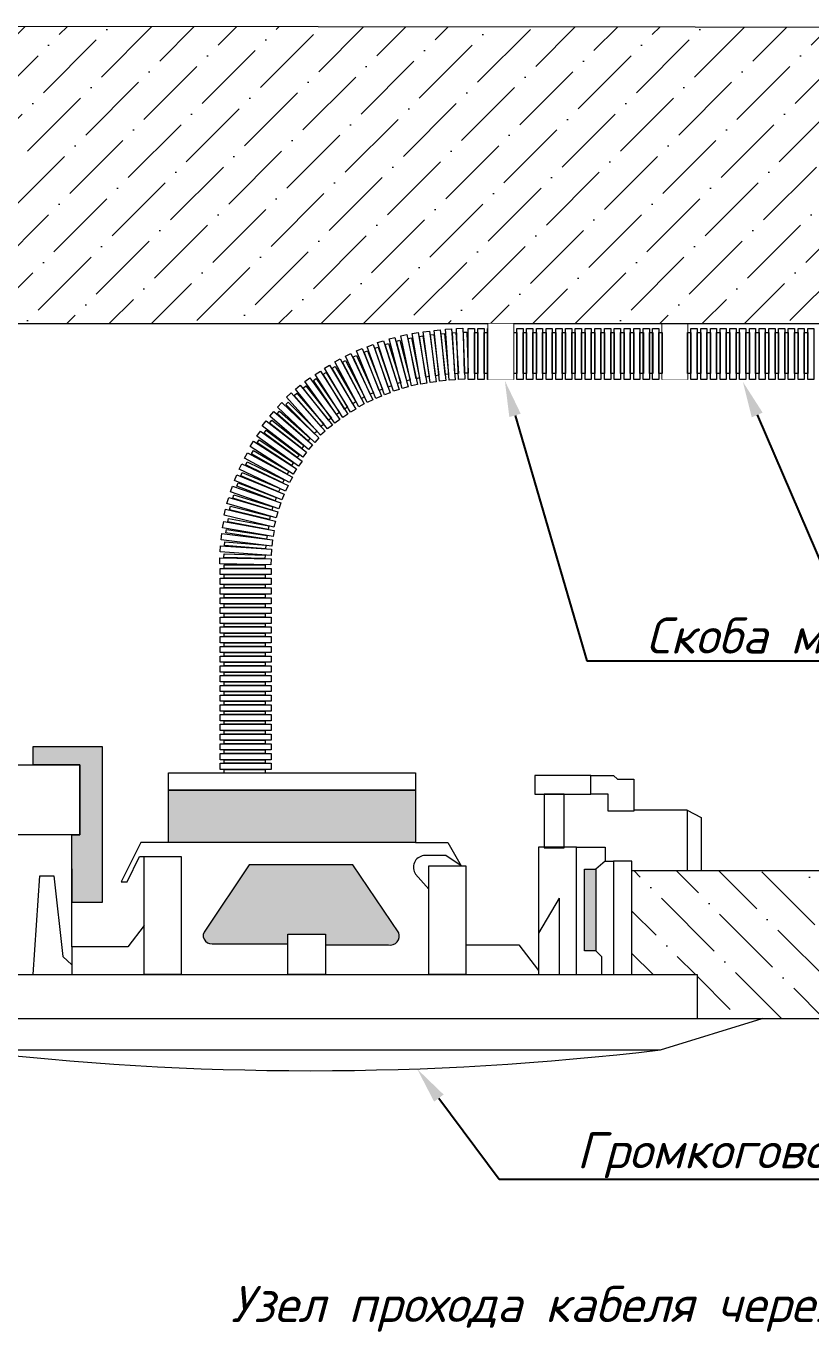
# Model space of a CAD drawing. Extents: x -152830 to 1281226, y -304852 to -2349.
# Drawn here: x 1101666 to 1107098, y -83200 to -74164 of the extents above; entities that cross this region are included whole.
import ezdxf
from ezdxf import colors
from ezdxf.entities.mleader import LeaderData, LeaderLine
from ezdxf.math import Vec2, Vec3

# ---------------------------------------------------------------- set-up
doc = ezdxf.new("R2010")
doc.units = 0
doc.header["$LTSCALE"] = 100
doc.linetypes.add('sx__Штриховая_2мм', pattern=[3, 2, -1])
doc.layers.add('1 Электрическая схема', color=4, linetype='Continuous', lineweight=9)
doc.layers.add('ЭОМ-план-РС-щиты-стояки', color=7, linetype='Continuous', lineweight=30)
doc.styles.add('OlympDesign', font='isocpeui.ttf', dxfattribs={"height": 250})

msp = doc.modelspace()

# ---------------------------------------------------------------- hatches: boundary and pattern name
at = {"layer": '1 Электрическая схема', "true_color": 0x000000, "transparency": 33554577}
h = msp.add_hatch(color=18, dxfattribs=at)
h.dxf.hatch_style = 1
h.paths.add_polyline_path([(1101715.376052, -79274.608071), (1101715.376052, -79148.971308), (1102191.941417, -79148.971308), (1102191.941417, -80228.305952), (1101983.622447, -80228.305952), (1101981.983072, -79760.02336), (1102037.77593, -79760.02336), (1102037.77593, -79274.608071)])
at = {"layer": '1 Электрическая схема', "true_color": 0x000000, "transparency": 33554636}
h = msp.add_hatch(color=18, dxfattribs=at)
h.dxf.hatch_style = 1
h.paths.add_polyline_path([(1104361.837347, -79451.904007), (1104361.837347, -79813.984799), (1102651.032269, -79813.984799), (1102651.032269, -79451.904007)])
h = msp.add_hatch(color=18, dxfattribs=at)
h.dxf.hatch_style = 1
edge = h.paths.add_edge_path()
edge.add_line((1103738.128276, -80448.101658), (1103738.128276, -80521.824723))
edge.add_line((1103738.128276, -80521.824723), (1104173.201828, -80521.824723))
edge.add_arc((1104186.866059, -80460.717485), 62.616338, 257.3954061145, 381.9089507845)
edge.add_line((1104244.960118, -80437.35328), (1103928.379956, -79968.535721))
edge.add_line((1103928.379956, -79968.535721), (1103210.798363, -79968.535721))
edge.add_line((1103210.798363, -79968.535721), (1102906.881341, -80420.458866))
edge.add_arc((1102946.993419, -80458.475203), 55.265004, 136.5365519441, 276.5663576105)
edge.add_line((1102953.313185, -80513.377673), (1103477.609242, -80513.377673))
edge.add_line((1103477.609242, -80513.377673), (1103477.609242, -80448.101658))
edge.add_line((1103477.609242, -80448.101658), (1103738.128276, -80448.101658))
at = {"layer": '1 Электрическая схема', "true_color": 0x000000}
h = msp.add_hatch(color=18, dxfattribs=at)
h.dxf.hatch_style = 1
h.paths.add_polyline_path([(1105609.496785, -79997.180679), (1105609.496785, -80563.099659), (1105532.137515, -80563.099659), (1105532.137515, -79997.180679)])
at = {"layer": '1 Электрическая схема', "true_color": 0x636466}
h = msp.add_hatch(dxfattribs=at)
h.set_pattern_fill('ANSI36', color=251, scale=65.297298, angle=90)
h.set_pattern_definition([(135, (944806.7, -83131.03), (-403.1407, 109.94746), [518.2973, -103.65946, 0, -103.65946])])
h.paths.add_polyline_path([(1109024.226139, -81030.499114), (1109024.226139, -80622.754921), (1109318.646517, -80518.245916), (1108755.571327, -80518.245916), (1109024.226139, -80354.909542), (1109024.226139, -80010.013962), (1106338.306984, -80010.013962), (1105859.170082, -80010.013962), (1105859.170082, -80727.371497), (1106310.397885, -80727.371497), (1106310.39613, -81030.499114), (1106760.221724, -81030.252667)])

# ---------------------------------------------------------------- linework, layer by layer
at = {"layer": '1 Электрическая схема', "color": 18, "true_color": 0x000000}
for points in [[(1111514.547557, -74174.802047), (1098467.01987, -74163.515171)], [(1101715.376052, -79274.608071), (1101715.376052, -79148.971308), (1102191.941417, -79148.971308), (1102191.941417, -80228.305952), (1101983.622447, -80228.305952), (1101981.983072, -79760.02336), (1102037.77593, -79760.02336), (1102037.77593, -79274.608071), (1101715.376052, -79274.608071)], [(1105574.505089, -79349.955401), (1105732.85386, -79349.955401), (1105758.817059, -79373.821879), (1105871.546643, -79373.821879), (1105871.546643, -79597.307081), (1105694.550555, -79597.307081), (1105694.550555, -79478.858181), (1105574.505089, -79478.858181)], [(1106240.798345, -79588.936543), (1106338.306984, -79640.287478), (1106338.306984, -80010.013962), (1105859.170082, -80010.013962)], [(1106240.798345, -79588.936543), (1105871.546643, -79588.936543)], [(1106240.798345, -79588.936543), (1106240.798345, -80010.013962)], [(1101981.983072, -80534.209546), (1101981.983072, -79760.02336), (1101324.421433, -79760.02336), (1101324.421433, -80727.371497)], [(1102651.032269, -79813.984799), (1102459.118001, -79813.984799), (1102323.145847, -80086.127048), (1102365.637176, -80086.127048), (1102451.726918, -79910.600595), (1102483.960546, -79910.600595)], [(1104361.837347, -79813.984799), (1104584.060597, -79813.984799), (1104677.723538, -79973.780775)], [(1105476.333377, -79844.647205), (1105673.073894, -79844.647205), (1105673.073894, -79943.357588), (1105730.869379, -79943.357588)], [(1105673.073894, -79943.357588), (1105609.496785, -79997.180679), (1105609.496785, -80563.099659), (1105649.035996, -80602.662261), (1105649.035996, -80727.371497)], [(1101714.272237, -80727.371497), (1101760.268571, -80044.684409), (1101858.010659, -80044.684409), (1101919.996865, -80602.721598), (1101981.983072, -80659.512149)], [(1109024.226139, -80010.013962), (1106338.306984, -80010.013962)], [(1105355.637261, -80199.097295), (1105211.956057, -80439.447866)], [(1105355.637261, -80199.097295), (1105355.637261, -80727.371497)], [(1102483.960546, -80388.372066), (1102369.132863, -80534.209546), (1101981.983072, -80534.209546), (1101981.983072, -80727.371497)], [(1104709.962561, -80521.489627), (1105075.870122, -80521.489627), (1105211.956057, -80699.763995), (1105211.956057, -80727.371497)], [(1098467.01987, -81030.499114), (1109024.226139, -81030.499114)]]:
    msp.add_lwpolyline(points, dxfattribs=at)
for points in [[(1104489.383193, -76269.260089), (1104531.945145, -76264.580749), (1104570.651176, -76616.639843), (1104528.089225, -76621.319184)], [(1104568.52273, -76260.798085), (1104611.234732, -76257.781335), (1104636.18834, -76611.081605), (1104593.476338, -76614.098354)], [(1104645.680643, -76255.506437), (1104688.466926, -76253.848155), (1104702.183714, -76607.762852), (1104659.397431, -76609.421134)], [(1104725.849151, -76255.393592), (1104768.667557, -76255.393592), (1104768.667557, -76609.574002), (1104725.849151, -76609.574002)], [(1104793.265428, -76255.393592), (1104836.083834, -76255.393592), (1104836.083834, -76609.574002), (1104793.265428, -76609.574002)], [(1104860.681705, -76255.393592), (1104903.500112, -76255.393592), (1104903.500112, -76609.574002), (1104860.681705, -76609.574002)], [(1105038.884019, -76609.41837), (1104865.330595, -76609.41837), (1104865.330595, -76222.032588), (1105038.884019, -76222.032588)], [(1104928.097983, -76255.393592), (1104970.916389, -76255.393592), (1104970.916389, -76609.574002), (1104928.097983, -76609.574002)], [(1104995.51426, -76255.393592), (1105038.332666, -76255.393592), (1105038.332666, -76609.574002), (1104995.51426, -76609.574002)], [(1105062.930537, -76255.393592), (1105105.748943, -76255.393592), (1105105.748943, -76609.574002), (1105062.930537, -76609.574002)], [(1105130.346814, -76255.393592), (1105173.16522, -76255.393592), (1105173.16522, -76609.574002), (1105130.346814, -76609.574002)], [(1105197.763092, -76255.393592), (1105240.581498, -76255.393592), (1105240.581498, -76609.574002), (1105197.763092, -76609.574002)], [(1105265.179369, -76255.393592), (1105307.997775, -76255.393592), (1105307.997775, -76609.574002), (1105265.179369, -76609.574002)], [(1105332.595646, -76255.393592), (1105375.414052, -76255.393592), (1105375.414052, -76609.574002), (1105332.595646, -76609.574002)], [(1105400.011923, -76255.393592), (1105442.830329, -76255.393592), (1105442.830329, -76609.574002), (1105400.011923, -76609.574002)], [(1105467.4282, -76255.393592), (1105510.246607, -76255.393592), (1105510.246607, -76609.574002), (1105467.4282, -76609.574002)], [(1105534.844478, -76255.393592), (1105577.662884, -76255.393592), (1105577.662884, -76609.574002), (1105534.844478, -76609.574002)], [(1105602.260755, -76255.393592), (1105645.079161, -76255.393592), (1105645.079161, -76609.574002), (1105602.260755, -76609.574002)], [(1105669.677032, -76255.393592), (1105712.495438, -76255.393592), (1105712.495438, -76609.574002), (1105669.677032, -76609.574002)], [(1105737.093309, -76255.393592), (1105779.911715, -76255.393592), (1105779.911715, -76609.574002), (1105737.093309, -76609.574002)], [(1105804.509587, -76255.393592), (1105847.327993, -76255.393592), (1105847.327993, -76609.574002), (1105804.509587, -76609.574002)], [(1105871.925864, -76255.393592), (1105914.74427, -76255.393592), (1105914.74427, -76609.574002), (1105871.925864, -76609.574002)], [(1105937.359222, -76255.393592), (1105980.177628, -76255.393592), (1105980.177628, -76609.574002), (1105937.359222, -76609.574002)], [(1106243.176706, -76609.41837), (1106069.623282, -76609.41837), (1106069.623282, -76222.032588), (1106243.176706, -76222.032588)], [(1106267.774577, -76255.393592), (1106310.592983, -76255.393592), (1106310.592983, -76609.574002), (1106267.774577, -76609.574002)], [(1106335.190854, -76255.393592), (1106378.00926, -76255.393592), (1106378.00926, -76609.574002), (1106335.190854, -76609.574002)], [(1106402.607131, -76255.393592), (1106445.425537, -76255.393592), (1106445.425537, -76609.574002), (1106402.607131, -76609.574002)], [(1106470.023408, -76255.393592), (1106512.841814, -76255.393592), (1106512.841814, -76609.574002), (1106470.023408, -76609.574002)], [(1106537.439686, -76255.393592), (1106580.258092, -76255.393592), (1106580.258092, -76609.574002), (1106537.439686, -76609.574002)], [(1106604.855963, -76255.393592), (1106647.674369, -76255.393592), (1106647.674369, -76609.574002), (1106604.855963, -76609.574002)], [(1106672.27224, -76255.393592), (1106715.090646, -76255.393592), (1106715.090646, -76609.574002), (1106672.27224, -76609.574002)], [(1106739.688517, -76255.393592), (1106782.506923, -76255.393592), (1106782.506923, -76609.574002), (1106739.688517, -76609.574002)], [(1106807.104794, -76255.393592), (1106849.923201, -76255.393592), (1106849.923201, -76609.574002), (1106807.104794, -76609.574002)], [(1106874.521072, -76255.393592), (1106917.339478, -76255.393592), (1106917.339478, -76609.574002), (1106874.521072, -76609.574002)], [(1106941.937349, -76255.393592), (1106984.755755, -76255.393592), (1106984.755755, -76609.574002), (1106941.937349, -76609.574002)], [(1107009.353626, -76255.393592), (1107052.172032, -76255.393592), (1107052.172032, -76609.574002), (1107009.353626, -76609.574002)], [(1107076.769903, -76255.393592), (1107119.588309, -76255.393592), (1107119.588309, -76609.574002), (1107076.769903, -76609.574002)], [(1104098.124227, -76353.938755), (1104138.836997, -76340.676545), (1104248.537835, -76677.439799), (1104207.825064, -76690.702009)], [(1104177.817771, -76328.424004), (1104219.165847, -76317.299594), (1104311.18347, -76659.317898), (1104269.835393, -76670.442308)], [(1104229.54978, -76343.482697), (1104253.37394, -76337.361858), (1104324.048552, -76612.448836), (1104300.224392, -76618.569675)], [(1104259.174668, -76306.998888), (1104301.058825, -76298.103198), (1104374.641177, -76644.555793), (1104332.75702, -76653.451483)], [(1104310.026666, -76324.804486), (1104334.144248, -76319.967388), (1104389.996062, -76598.44238), (1104365.87848, -76603.279477)], [(1104338.10305, -76291.296724), (1104380.323112, -76284.163541), (1104439.326561, -76633.394634), (1104397.1065, -76640.527817)], [(1104388.164455, -76311.217086), (1104412.463509, -76307.394618), (1104456.599844, -76587.964984), (1104432.30079, -76591.787452)], [(1104414.694621, -76279.298026), (1104457.1238, -76273.537759), (1104504.770923, -76624.498604), (1104462.341744, -76630.258871)], [(1104464.083694, -76300.831363), (1104488.493926, -76297.798905), (1104523.508368, -76579.653008), (1104499.098135, -76582.685465)], [(1104538.208652, -76292.04253), (1104562.688111, -76289.631857), (1104590.52308, -76572.285285), (1104566.043621, -76574.695958)], [(1104616.423039, -76285.466392), (1104640.977861, -76284.011743), (1104657.77405, -76567.535348), (1104633.219228, -76568.989997)], [(1104692.77307, -76281.684068), (1104717.36171, -76281.010251), (1104725.141977, -76564.924347), (1104700.553336, -76565.598164)], [(1104768.667557, -76283.790064), (1104793.265428, -76283.790064), (1104793.265428, -76567.810743), (1104768.667557, -76567.810743)], [(1104836.083834, -76283.790064), (1104860.681705, -76283.790064), (1104860.681705, -76567.810743), (1104836.083834, -76567.810743)], [(1104903.500112, -76283.790064), (1104928.097983, -76283.790064), (1104928.097983, -76567.810743), (1104903.500112, -76567.810743)], [(1104970.916389, -76283.790064), (1104995.51426, -76283.790064), (1104995.51426, -76567.810743), (1104970.916389, -76567.810743)], [(1105038.332666, -76283.790064), (1105062.930537, -76283.790064), (1105062.930537, -76567.810743), (1105038.332666, -76567.810743)], [(1105105.748943, -76283.790064), (1105130.346814, -76283.790064), (1105130.346814, -76567.810743), (1105105.748943, -76567.810743)], [(1105173.16522, -76283.790064), (1105197.763092, -76283.790064), (1105197.763092, -76567.810743), (1105173.16522, -76567.810743)], [(1105240.581498, -76283.790064), (1105265.179369, -76283.790064), (1105265.179369, -76567.810743), (1105240.581498, -76567.810743)], [(1105307.997775, -76283.790064), (1105332.595646, -76283.790064), (1105332.595646, -76567.810743), (1105307.997775, -76567.810743)], [(1105375.414052, -76283.790064), (1105400.011923, -76283.790064), (1105400.011923, -76567.810743), (1105375.414052, -76567.810743)], [(1105442.830329, -76283.790064), (1105467.4282, -76283.790064), (1105467.4282, -76567.810743), (1105442.830329, -76567.810743)], [(1105510.246607, -76283.790064), (1105534.844478, -76283.790064), (1105534.844478, -76567.810743), (1105510.246607, -76567.810743)], [(1105577.662884, -76283.790064), (1105602.260755, -76283.790064), (1105602.260755, -76567.810743), (1105577.662884, -76567.810743)], [(1105645.079161, -76283.790064), (1105669.677032, -76283.790064), (1105669.677032, -76567.810743), (1105645.079161, -76567.810743)], [(1105712.495438, -76283.790064), (1105737.093309, -76283.790064), (1105737.093309, -76567.810743), (1105712.495438, -76567.810743)], [(1105779.911715, -76283.790064), (1105804.509587, -76283.790064), (1105804.509587, -76567.810743), (1105779.911715, -76567.810743)], [(1105847.327993, -76283.790064), (1105871.925864, -76283.790064), (1105871.925864, -76567.810743), (1105847.327993, -76567.810743)], [(1105914.74427, -76283.790064), (1105939.342141, -76283.790064), (1105939.342141, -76567.810743), (1105914.74427, -76567.810743)], [(1105980.177628, -76283.790064), (1106004.775499, -76283.790064), (1106004.775499, -76567.810743), (1105980.177628, -76567.810743)], [(1106310.592983, -76283.790064), (1106335.190854, -76283.790064), (1106335.190854, -76567.810743), (1106310.592983, -76567.810743)], [(1106378.00926, -76283.790064), (1106402.607131, -76283.790064), (1106402.607131, -76567.810743), (1106378.00926, -76567.810743)], [(1106445.425537, -76283.790064), (1106470.023408, -76283.790064), (1106470.023408, -76567.810743), (1106445.425537, -76567.810743)], [(1106512.841814, -76283.790064), (1106537.439686, -76283.790064), (1106537.439686, -76567.810743), (1106512.841814, -76567.810743)], [(1106580.258092, -76283.790064), (1106604.855963, -76283.790064), (1106604.855963, -76567.810743), (1106580.258092, -76567.810743)], [(1106647.674369, -76283.790064), (1106672.27224, -76283.790064), (1106672.27224, -76567.810743), (1106647.674369, -76567.810743)], [(1106715.090646, -76283.790064), (1106739.688517, -76283.790064), (1106739.688517, -76567.810743), (1106715.090646, -76567.810743)], [(1106782.506923, -76283.790064), (1106807.104794, -76283.790064), (1106807.104794, -76567.810743), (1106782.506923, -76567.810743)], [(1106849.923201, -76283.790064), (1106874.521072, -76283.790064), (1106874.521072, -76567.810743), (1106849.923201, -76567.810743)], [(1106917.339478, -76283.790064), (1106941.937349, -76283.790064), (1106941.937349, -76567.810743), (1106917.339478, -76567.810743)], [(1106984.755755, -76283.790064), (1107009.353626, -76283.790064), (1107009.353626, -76567.810743), (1106984.755755, -76567.810743)], [(1107052.172032, -76283.790064), (1107076.769903, -76283.790064), (1107076.769903, -76567.810743), (1107052.172032, -76567.810743)], [(1103875.912769, -76446.604648), (1103914.667147, -76428.397119), (1104065.27411, -76748.961162), (1104026.519732, -76767.168691)], [(1103929.484549, -76452.351775), (1103951.86495, -76442.145263), (1104069.71501, -76700.561805), (1104047.334609, -76710.768318)], [(1103952.247593, -76411.235524), (1103991.920827, -76395.12806), (1104125.156704, -76723.292599), (1104085.48347, -76739.400062)], [(1104005.435041, -76419.841355), (1104028.329582, -76410.847176), (1104132.181375, -76675.200257), (1104109.286835, -76684.194436)], [(1104027.195846, -76381.926703), (1104067.509056, -76367.495454), (1104186.879819, -76700.953673), (1104146.566608, -76715.384922)], [(1104079.976066, -76392.753217), (1104103.227309, -76384.726079), (1104195.913106, -76653.197845), (1104172.661863, -76661.224984)], [(1104150.570133, -76366.283467), (1104174.043281, -76358.930466), (1104258.945112, -76629.964459), (1104235.471965, -76637.31746)], [(1103730.139899, -76530.855583), (1103766.925649, -76508.941559), (1103948.191578, -76813.221736), (1103911.405827, -76835.13576)], [(1103784.016976, -76531.330562), (1103805.290681, -76518.982093), (1103947.872973, -76764.620112), (1103926.599267, -76776.968582)], [(1103801.933135, -76485.708065), (1103839.686925, -76465.507391), (1104006.780561, -76777.794886), (1103969.026771, -76797.995561)], [(1103855.731487, -76488.658049), (1103877.550103, -76477.30009), (1104008.695405, -76729.229953), (1103986.876789, -76740.587912)], [(1103596.059378, -76622.853511), (1103630.794259, -76597.815461), (1103837.901142, -76885.131492), (1103803.166261, -76910.169542)], [(1103654.266066, -76615.576297), (1103674.613483, -76601.754652), (1103834.205867, -76836.697235), (1103813.85845, -76850.518879)], [(1103667.129873, -76573.796207), (1103703.268094, -76550.830038), (1103893.237026, -76849.754055), (1103857.098805, -76872.720224)], [(1103720.998227, -76572.71664), (1103741.906825, -76559.759565), (1103891.516401, -76801.181853), (1103870.607803, -76814.138928)], [(1103467.63682, -76730.780535), (1103499.538177, -76702.219733), (1103735.784158, -76966.097734), (1103703.882802, -76994.658535)], [(1103520.605298, -76720.916185), (1103539.116553, -76704.717768), (1103726.152477, -76918.458988), (1103707.641222, -76934.657406)], [(1103530.262118, -76675.281566), (1103563.607291, -76648.420528), (1103785.793359, -76924.241328), (1103752.448186, -76951.102366)], [(1103583.67236, -76668.188531), (1103603.001915, -76652.97592), (1103778.655172, -76876.165704), (1103759.325616, -76891.378315)], [(1103406.795015, -76799.986304), (1103436.333307, -76768.987833), (1103692.742927, -77013.319307), (1103663.204635, -77044.317778)], [(1103462.670886, -76782.129556), (1103480.129652, -76764.801927), (1103680.204089, -76966.390532), (1103662.745323, -76983.718162)], [(1103300.409181, -76929.688463), (1103326.514469, -76895.748371), (1103607.256252, -77111.683117), (1103581.150964, -77145.623209)], [(1103350.660422, -76910.251954), (1103365.877272, -76890.925735), (1103589.028528, -77066.627935), (1103573.811678, -77085.954154)], [(1103351.760808, -76863.619757), (1103379.597861, -76831.084939), (1103648.715659, -77061.344301), (1103620.878606, -77093.879119)], [(1103402.955896, -76846.826068), (1103419.158373, -76828.318366), (1103632.85857, -77015.401161), (1103616.656093, -77033.908862)], [(1103263.415669, -77001.543763), (1103288.476198, -76966.825096), (1103575.658104, -77174.117922), (1103550.597575, -77208.836588)], [(1103313.052262, -76980.587291), (1103327.67404, -76960.807027), (1103556.067955, -77129.638202), (1103541.446177, -77149.418467)], [(1103217.684733, -77071.62047), (1103240.903556, -77035.644059), (1103538.489134, -77227.702869), (1103515.270312, -77263.67928)], [(1103266.162847, -77048.107973), (1103279.734883, -77027.59322), (1103516.609611, -77184.303493), (1103503.037575, -77204.818246)], [(1103177.296405, -77154.445266), (1103197.59194, -77116.742386), (1103509.458326, -77284.620676), (1103489.162792, -77322.323556)], [(1103226.46625, -77122.456162), (1103238.724784, -77101.130506), (1103484.962649, -77242.674351), (1103472.704115, -77264.000007)], [(1103141.036491, -77230.361002), (1103159.285239, -77191.626016), (1103479.688874, -77342.573933), (1103461.440126, -77381.308918)], [(1103152.299517, -77275.625965), (1103161.867648, -77252.965291), (1103423.520372, -77363.44424), (1103413.952241, -77386.104914)], [(1103185.972934, -77200.634228), (1103196.70797, -77178.50248), (1103452.253421, -77302.455169), (1103441.518384, -77324.586917)], [(1103080.134545, -77386.647499), (1103094.328438, -77346.250106), (1103428.482982, -77463.657534), (1103414.289088, -77504.054927)], [(1103108.971825, -77307.652144), (1103125.178987, -77268.019534), (1103453.007494, -77402.080091), (1103436.800332, -77441.712701)], [(1103123.73978, -77347.410272), (1103132.537629, -77324.439571), (1103397.770102, -77426.024419), (1103388.972253, -77448.99512)], [(1103056.104563, -77467.273427), (1103068.116215, -77426.174325), (1103408.075076, -77525.530935), (1103396.063424, -77566.630036)], [(1103095.87911, -77430.928544), (1103103.046757, -77407.398136), (1103374.741915, -77490.159763), (1103367.574269, -77513.690172)], [(1103036.432534, -77548.606536), (1103046.287966, -77506.937767), (1103390.958945, -77588.458806), (1103381.103512, -77630.127575)], [(1103074.260743, -77510.239993), (1103080.193498, -77486.368301), (1103355.82931, -77554.871186), (1103349.896555, -77578.742878)], [(1103026.316019, -77634.638119), (1103033.739401, -77592.468115), (1103382.556438, -77653.872005), (1103375.133056, -77696.04201)], [(1103061.856565, -77594.143248), (1103066.395537, -77569.967785), (1103345.538853, -77622.377279), (1103340.999881, -77646.552742)], [(1103014.907457, -77717.954981), (1103020.201099, -77675.465062), (1103371.664371, -77719.2524), (1103366.37073, -77761.74232)], [(1103049.188259, -77670.354529), (1103052.908688, -77646.039643), (1103333.661861, -77688.997788), (1103329.941431, -77713.312673)], [(1103008.542785, -77801.844619), (1103011.554955, -77759.132293), (1103364.857898, -77784.048019), (1103361.845728, -77826.760345)], [(1103039.694293, -77757.883857), (1103041.702854, -77733.368128), (1103324.775069, -77756.560091), (1103322.766508, -77781.075819)], [(1103006.586856, -77885.500089), (1103007.371017, -77842.688864), (1103361.492028, -77849.175201), (1103360.707867, -77891.986426)], [(1103035.407183, -77839.976977), (1103036.136548, -77815.389922), (1103320.032342, -77823.81157), (1103319.302978, -77848.398625)], [(1103036.690837, -77916.584297), (1103036.690837, -77891.986426), (1103320.711516, -77891.986426), (1103320.711516, -77916.584297)], [(1103008.294366, -77959.402703), (1103008.294366, -77916.584297), (1103362.474776, -77916.584297), (1103362.474776, -77959.402703)], [(1103036.690837, -77984.000575), (1103036.690837, -77959.402703), (1103320.711516, -77959.402703), (1103320.711516, -77984.000575)], [(1103008.294366, -78026.818981), (1103008.294366, -77984.000575), (1103362.474776, -77984.000575), (1103362.474776, -78026.818981)], [(1103008.294366, -78094.235258), (1103008.294366, -78051.416852), (1103362.474776, -78051.416852), (1103362.474776, -78094.235258)], [(1103036.690837, -78051.416852), (1103036.690837, -78026.818981), (1103320.711516, -78026.818981), (1103320.711516, -78051.416852)], [(1103008.294366, -78161.651535), (1103008.294366, -78118.833129), (1103362.474776, -78118.833129), (1103362.474776, -78161.651535)], [(1103036.690837, -78118.833129), (1103036.690837, -78094.235258), (1103320.711516, -78094.235258), (1103320.711516, -78118.833129)], [(1103036.690837, -78186.249406), (1103036.690837, -78161.651535), (1103320.711516, -78161.651535), (1103320.711516, -78186.249406)], [(1103008.294366, -78229.067812), (1103008.294366, -78186.249406), (1103362.474776, -78186.249406), (1103362.474776, -78229.067812)], [(1103008.294366, -78296.48409), (1103008.294366, -78253.665683), (1103362.474776, -78253.665683), (1103362.474776, -78296.48409)], [(1103036.690837, -78253.665683), (1103036.690837, -78229.067812), (1103320.711516, -78229.067812), (1103320.711516, -78253.665683)], [(1103008.294366, -78363.900367), (1103008.294366, -78321.081961), (1103362.474776, -78321.081961), (1103362.474776, -78363.900367)], [(1103036.690837, -78321.081961), (1103036.690837, -78296.48409), (1103320.711516, -78296.48409), (1103320.711516, -78321.081961)], [(1103008.294366, -78431.316644), (1103008.294366, -78388.498238), (1103362.474776, -78388.498238), (1103362.474776, -78431.316644)], [(1103036.690837, -78388.498238), (1103036.690837, -78363.900367), (1103320.711516, -78363.900367), (1103320.711516, -78388.498238)], [(1103036.690837, -78455.914515), (1103036.690837, -78431.316644), (1103320.711516, -78431.316644), (1103320.711516, -78455.914515)], [(1103008.294366, -78498.732921), (1103008.294366, -78455.914515), (1103362.474776, -78455.914515), (1103362.474776, -78498.732921)], [(1103008.294366, -78566.149198), (1103008.294366, -78523.330792), (1103362.474776, -78523.330792), (1103362.474776, -78566.149198)], [(1103036.690837, -78523.330792), (1103036.690837, -78498.732921), (1103320.711516, -78498.732921), (1103320.711516, -78523.330792)], [(1103008.294366, -78633.565476), (1103008.294366, -78590.74707), (1103362.474776, -78590.74707), (1103362.474776, -78633.565476)], [(1103036.690837, -78590.74707), (1103036.690837, -78566.149198), (1103320.711516, -78566.149198), (1103320.711516, -78590.74707)], [(1103008.294366, -78700.981753), (1103008.294366, -78658.163347), (1103362.474776, -78658.163347), (1103362.474776, -78700.981753)], [(1103036.690837, -78658.163347), (1103036.690837, -78633.565476), (1103320.711516, -78633.565476), (1103320.711516, -78658.163347)], [(1103036.690837, -78725.579624), (1103036.690837, -78700.981753), (1103320.711516, -78700.981753), (1103320.711516, -78725.579624)], [(1103008.294366, -78768.39803), (1103008.294366, -78725.579624), (1103362.474776, -78725.579624), (1103362.474776, -78768.39803)], [(1103008.294366, -78835.814307), (1103008.294366, -78792.995901), (1103362.474776, -78792.995901), (1103362.474776, -78835.814307)], [(1103036.690837, -78792.995901), (1103036.690837, -78768.39803), (1103320.711516, -78768.39803), (1103320.711516, -78792.995901)], [(1103008.294366, -78903.230585), (1103008.294366, -78860.412178), (1103362.474776, -78860.412178), (1103362.474776, -78903.230585)], [(1103036.690837, -78860.412178), (1103036.690837, -78835.814307), (1103320.711516, -78835.814307), (1103320.711516, -78860.412178)], [(1103008.294366, -78970.646862), (1103008.294366, -78927.828456), (1103362.474776, -78927.828456), (1103362.474776, -78970.646862)], [(1103036.690837, -78927.828456), (1103036.690837, -78903.230585), (1103320.711516, -78903.230585), (1103320.711516, -78927.828456)], [(1103036.690837, -78995.244733), (1103036.690837, -78970.646862), (1103320.711516, -78970.646862), (1103320.711516, -78995.244733)], [(1103008.294366, -79038.063139), (1103008.294366, -78995.244733), (1103362.474776, -78995.244733), (1103362.474776, -79038.063139)], [(1103008.294366, -79105.479416), (1103008.294366, -79062.66101), (1103362.474776, -79062.66101), (1103362.474776, -79105.479416)], [(1103036.690837, -79062.66101), (1103036.690837, -79038.063139), (1103320.711516, -79038.063139), (1103320.711516, -79062.66101)], [(1103008.294366, -79172.895693), (1103008.294366, -79130.077287), (1103362.474776, -79130.077287), (1103362.474776, -79172.895693)], [(1103036.690837, -79130.077287), (1103036.690837, -79105.479416), (1103320.711516, -79105.479416), (1103320.711516, -79130.077287)], [(1103008.294366, -79240.311971), (1103008.294366, -79197.493565), (1103362.474776, -79197.493565), (1103362.474776, -79240.311971)], [(1103036.690837, -79197.493565), (1103036.690837, -79172.895693), (1103320.711516, -79172.895693), (1103320.711516, -79197.493565)], [(1103036.690837, -79264.909842), (1103036.690837, -79240.311971), (1103320.711516, -79240.311971), (1103320.711516, -79264.909842)], [(1102037.77593, -79274.608071), (1102037.77593, -79760.02336), (1101581.186318, -79760.02336), (1101581.186318, -79366.217098), (1101395.696967, -79366.217098), (1101395.696967, -79274.608071)], [(1104361.837347, -79331.181575), (1104361.837347, -79451.904007), (1102651.032269, -79451.904007), (1102651.032269, -79331.181575)], [(1103008.294366, -79307.728248), (1103008.294366, -79264.909842), (1103362.474776, -79264.909842), (1103362.474776, -79307.728248)], [(1103036.690837, -79332.326119), (1103036.690837, -79307.728248), (1103320.711516, -79307.728248), (1103320.711516, -79332.326119)], [(1105188.026873, -79349.955401), (1105188.026873, -79478.858181), (1105574.505089, -79478.858181), (1105574.505089, -79349.955401)], [(1104361.837347, -79451.904007), (1104361.837347, -79813.984799), (1102651.032269, -79813.984799), (1102651.032269, -79451.904007)], [(1105252.701422, -79478.858181), (1105252.701422, -79850.316361), (1105390.25001, -79850.316361), (1105390.25001, -79478.858181)], [(1105211.956057, -79844.647205), (1105211.956057, -80727.371497), (1105476.333377, -80727.371497), (1105476.333377, -79844.647205)], [(1102739.97555, -79910.600595), (1102739.97555, -80727.371497), (1102483.960546, -80727.371497), (1102483.960546, -79910.600595)], [(1105730.869379, -79943.357588), (1105730.869379, -80727.371497), (1105859.170082, -80727.371497), (1105859.170082, -79943.357588)], [(1104709.962561, -79973.780775), (1104709.962561, -80727.371497), (1104453.947558, -80727.371497), (1104453.947558, -79973.780775)], [(1105609.496785, -79997.180679), (1105609.496785, -80563.099659), (1105532.137515, -80563.099659), (1105532.137515, -79997.180679)], [(1103738.128276, -80448.101658), (1103738.128276, -80727.371497), (1103477.609242, -80727.371497), (1103477.609242, -80448.101658)], [(1106310.397885, -80727.371497), (1106310.39613, -81030.499114), (1100881.800348, -81033.702316), (1100881.800348, -80727.371497)], [(1100463.772665, -81033.702316), (1101213.942474, -81248.169585), (1106057.492266, -81248.169585), (1106760.221724, -81030.252667)]]:
    msp.add_lwpolyline(points, close=True, dxfattribs=at)
msp.add_lwpolyline([(1103738.128276, -80448.101658), (1103738.128276, -80521.824723), (1104173.201828, -80521.824723, 0.603914487), (1104244.960118, -80437.35328), (1103928.379956, -79968.535721), (1103210.798363, -79968.535721), (1102906.881341, -80420.458866, 0.7004013708), (1102953.313185, -80513.377673), (1103477.609242, -80513.377673), (1103477.609242, -80448.101658)], format="xyb", close=True, dxfattribs=at)
for points in [[(1104677.723538, -79973.780775), (1104571.522354, -79903.356519), (1104417.498767, -79903.356519, 0.5558984126), (1104361.30097, -80032.480094), (1104453.947558, -80136.61198)], [(1101213.942474, -81248.169585, 0.0595982225), (1106057.492266, -81248.169585)]]:
    msp.add_lwpolyline(points, format="xyb", dxfattribs=at)

# ---------------------------------------------------------------- texts
at = {"style": 'OlympDesign'}
msp.add_text('Узел прохода кабеля через стену', height=250, dxfattribs=at).set_placement((1103082.896274, -83131.788651))

# ---------------------------------------------------------------- leaders
at = {"layer": 'ЭОМ-план-РС-щиты-стояки', "lineweight": 20}
ml = msp.add_multileader_mtext('Standard', dxfattribs=at)
ml.set_content('Труба гофрированная', color=256, style='OlympDesign')
ml.set_leader_properties()
ml.build(insert=Vec2(0, 0))
ml.multileader.update_dxf_attribs({"has_dogleg": 0, "text_left_attachment_type": 6, "text_right_attachment_type": 6, "dogleg_length": 0.36, "arrow_head_size": 250})
ctx = ml.context
ctx.base_point, ctx.char_height, ctx.arrow_head_size, ctx.landing_gap_size, ctx.plane_origin = Vec3(1107194.686135, -77940.160497), 250, 250, 200, Vec3(1106067.698988, -78684.425304)
ctx.left_attachment, ctx.right_attachment, ctx.text_align_type = 6, 6, 2
notes = []
notes.append((ctx, [(1, (1, 1, 0), (1107194.326135, -77940.160497), (1, 0), 0.36, [(0, [(1106627.336575, -76625.001206)], 0, [])])]))
ctx.mtext.insert, ctx.mtext.alignment, ctx.mtext.flow_direction = Vec3(1110894.496741, -77615.160497), 3, 5
ml = msp.add_multileader_mtext('Standard', dxfattribs=at)
ml.set_content(' Громкоговоритель потолочный ', color=256, style='OlympDesign')
ml.set_leader_properties()
ml.build(insert=Vec2(0, 0))
ml.multileader.update_dxf_attribs({"has_dogleg": 0, "text_left_attachment_type": 6, "text_right_attachment_type": 6, "dogleg_length": 0.36, "arrow_head_size": 250})
ctx = ml.context
ctx.base_point, ctx.char_height, ctx.arrow_head_size, ctx.landing_gap_size, ctx.plane_origin = Vec3(1104940.905395, -82142.871298), 250, 250, 200, Vec3(1103813.918248, -83441.028273)
ctx.left_attachment, ctx.right_attachment, ctx.text_align_type = 6, 6, 2
notes.append((ctx, [(1, (1, 1, 0), (1104940.545395, -82142.871298), (1, 0), 0.36, [(0, [(1104373.555835, -81381.604175)], 0, [])])]))
ctx.mtext.insert, ctx.mtext.alignment, ctx.mtext.flow_direction = Vec3(1110335.981152, -81817.871298), 3, 5
for ctx, leaders in notes:
    for number, flags, end, landing, length, lines in leaders:
        leader = LeaderData()
        leader.index, (leader.has_last_leader_line, leader.has_dogleg_vector, leader.attachment_direction) = number, flags
        leader.last_leader_point, leader.dogleg_vector, leader.dogleg_length = Vec3(end), Vec3(landing), length
        for number, points, colour, breaks in lines:
            line = LeaderLine()
            line.index, line.vertices, line.color, line.breaks = number, Vec3.list(points), colors.encode_raw_color(colour), breaks
            leader.lines.append(line)
        ctx.leaders.append(leader)

# ---------------------------------------------------------------- next in the draw order: wipeouts: each hides what was drawn before it
at = {"color": 18, "true_color": 0x000000}
msp.add_wipeout([(1106069.623282, -76222.032588), (1106243.176706, -76222.032588), (1106243.176706, -76609.41837), (1106069.623282, -76609.41837)], dxfattribs=at).dxf.layer = '1 Электрическая схема'

# ---------------------------------------------------------------- next in the draw order: hatches: boundary and pattern name
at = {"layer": '1 Электрическая схема', "linetype": 'sx__Штриховая_2мм', "true_color": 0x636466}
h = msp.add_hatch(dxfattribs=at)
h.set_pattern_fill('ANSI36', color=251, scale=65.297298)
h.set_pattern_definition([(45, (879874.28, -81039.5), (109.94746, 403.1407), [518.2973, -103.65946, 0, -103.65946])])
h.paths.add_polyline_path([(1111514.547557, -76222.032588), (1111514.547557, -75403.060383), (1111808.967934, -75298.551378), (1111245.892745, -75298.551378), (1111514.547557, -75135.215004), (1111514.547557, -74174.802047), (1098467.01987, -74163.515171), (1098467.01987, -75107.788695), (1098198.365058, -75271.125069), (1098761.440247, -75271.125069), (1098467.01987, -75375.634074), (1098467.01987, -76222.032588)])

# ---------------------------------------------------------------- next in the draw order: linework, layer by layer
at = {"layer": '1 Электрическая схема', "color": 18, "true_color": 0x000000}
msp.add_lwpolyline([(1098467.01987, -76222.032588), (1111514.547557, -76222.032588)], dxfattribs=at)
for points in [[(1106002.207005, -76255.393592), (1106045.025411, -76255.393592), (1106045.025411, -76609.574002), (1106002.207005, -76609.574002)], [(1106045.025411, -76283.790064), (1106069.623282, -76283.790064), (1106069.623282, -76567.810743), (1106045.025411, -76567.810743)], [(1106243.176706, -76283.790064), (1106267.774577, -76283.790064), (1106267.774577, -76567.810743), (1106243.176706, -76567.810743)]]:
    msp.add_lwpolyline(points, close=True, dxfattribs=at)

# ---------------------------------------------------------------- next in the draw order: wipeouts: each hides what was drawn before it
at = {"color": 18, "true_color": 0x000000}
msp.add_wipeout([(1104865.330595, -76222.032588), (1105038.884019, -76222.032588), (1105038.884019, -76609.41837), (1104865.330595, -76609.41837)], dxfattribs=at).dxf.layer = '1 Электрическая схема'

# ---------------------------------------------------------------- next in the draw order: leaders
at = {"layer": 'ЭОМ-план-РС-щиты-стояки', "lineweight": 20}
ml = msp.add_multileader_mtext('Standard', dxfattribs=at)
ml.set_content('Скоба металлическая', color=256, style='OlympDesign')
ml.set_leader_properties()
ml.build(insert=Vec2(0, 0))
ml.multileader.update_dxf_attribs({"has_dogleg": 0, "text_left_attachment_type": 6, "text_right_attachment_type": 6, "dogleg_length": 0.36, "arrow_head_size": 250})
ctx = ml.context
ctx.base_point, ctx.char_height, ctx.arrow_head_size, ctx.landing_gap_size, ctx.plane_origin = Vec3(1105547.187468, -78555.631565), 250, 250, 200, Vec3(1104420.200322, -78676.986714)
ctx.left_attachment, ctx.right_attachment, ctx.text_align_type = 6, 6, 2
notes = []
notes.append((ctx, [(1, (1, 1, 0), (1105546.827468, -78555.631565), (1, 0), 0.36, [(0, [(1104979.837909, -76617.562617)], 0, [])])]))
ctx.mtext.insert, ctx.mtext.alignment, ctx.mtext.flow_direction = Vec3(1109269.535953, -78255.631565), 3, 5
for ctx, leaders in notes:
    for number, flags, end, landing, length, lines in leaders:
        leader = LeaderData()
        leader.index, (leader.has_last_leader_line, leader.has_dogleg_vector, leader.attachment_direction) = number, flags
        leader.last_leader_point, leader.dogleg_vector, leader.dogleg_length = Vec3(end), Vec3(landing), length
        for number, points, colour, breaks in lines:
            line = LeaderLine()
            line.index, line.vertices, line.color, line.breaks = number, Vec3.list(points), colors.encode_raw_color(colour), breaks
            leader.lines.append(line)
        ctx.leaders.append(leader)

doc.saveas('drawing.dxf')
